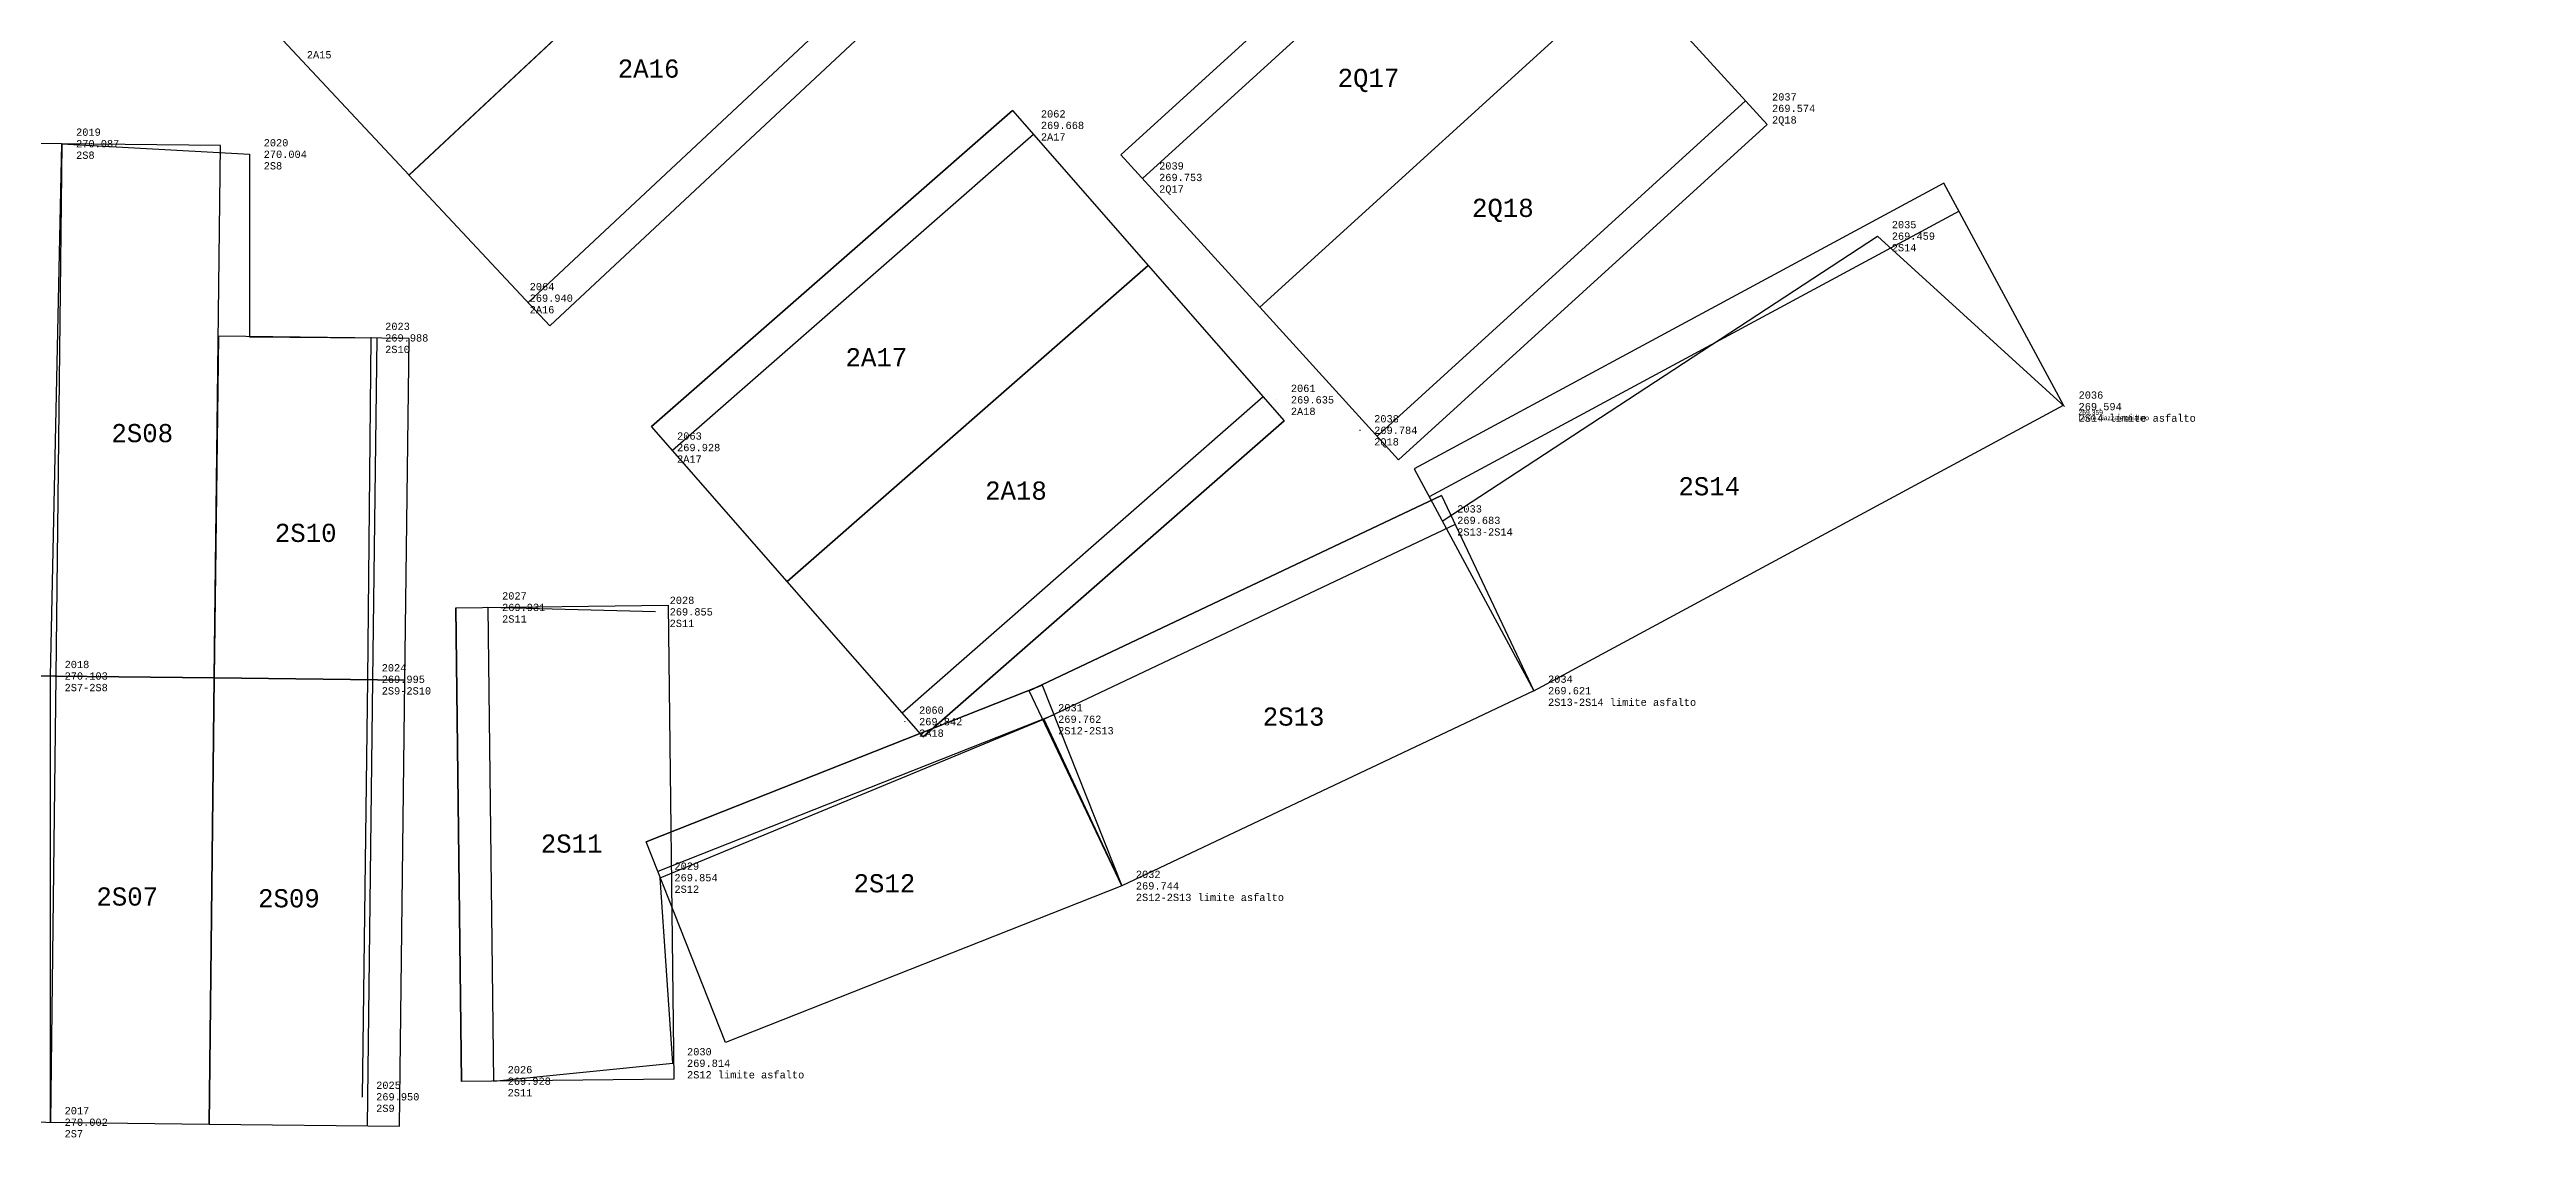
# Model space of a CAD drawing. Extents: x -1000 to 923337, y -51827 to 323191.
# Drawn here: x 333651 to 401661, y 963 to 30853 of the extents above; entities that cross this region are included whole.
import ezdxf
from ezdxf.enums import TextEntityAlignment as Align

# ---------------------------------------------------------------- set-up
doc = ezdxf.new("R2010")
doc.units = 0
doc.header["$PDMODE"] = 35
doc.header["$PDSIZE"] = 1
doc.linetypes.add('Solid', pattern=[0])
for name, color, linetype, lineweight in [('NUOVE STIVE DIC2023', 3, 'Solid', 30), ('NUOVE STIVE TRACCIATURA', 1, 'Continuous', 30), ('WF lato di accesso', 40, 'Continuous', 30), ('WF tracciatura', 30, 'Continuous', 30)]:
    doc.layers.add(name, color=color, linetype=linetype, lineweight=lineweight)
for name, color, linetype in [('pntdesc', 1, 'Continuous'), ('pntelev', 2, 'Continuous'), ('pntno', 3, 'Continuous'), ('punti tracciati', 7, 'Continuous'), ('WF nome aree GPS', 7, 'Continuous')]:
    doc.layers.add(name, color=color, linetype=linetype)
doc.layers.get('punti tracciati').off()
doc.styles.add('FONTSTYLE_1', font='arial.ttf', dxfattribs={"height": 0.2})
doc.styles.add('FONTSTYLE_2', font='arial.ttf', dxfattribs={"height": 0.2})
doc.styles.get("Standard").update_dxf_attribs({"font": 'consola.ttf', "height": 500})

# ---------------------------------------------------------------- blocks, each defined once
blk = doc.blocks.new('Croce___ATS')
at = {"color": 0}
for p, q in [((0, -0.5), (0, 0.5)), ((-0.5, 0), (0.5, 0))]:
    blk.add_line(p, q, dxfattribs=at)
blk = doc.blocks.new('T_P_3')
blk.add_point((0, 0))
at = {"xscale": 2, "yscale": 2}
blk.add_blockref('Croce___ATS', (0, 0), dxfattribs=at)
at = {"color": 7, "insert": (0, 0), "char_height": 5.5859, "attachment_point": 7, "style": 'FONTSTYLE_1'}
blk.add_mtext('155', dxfattribs=at)
blk = doc.blocks.new('punti tracciatura 2')
blk.add_blockref('T_P_3', (1346727.337, -3517.325, 269.359))
at = {"layer": 'pntdesc', "insert": (1346727.727, -3517.542, 269.359), "char_height": 0.13333, "attachment_point": 4, "style": 'FONTSTYLE_2'}
blk.add_mtext('Limite piazzale ghiaiato', dxfattribs=at)
at = {"layer": 'pntelev', "insert": (1346727.727, -3517.375, 269.359), "char_height": 0.1333, "attachment_point": 4, "style": 'FONTSTYLE_2'}
blk.add_mtext('269.359', dxfattribs=at)

msp = doc.modelspace()

# ---------------------------------------------------------------- linework, layer by layer
for p in [(360481.7, 28767.7, -2704.4), (360481.7, 28767.7, -2704.4), (380557.1, 29234.5, -2798.6), (380557.1, 29234.5, -2798.6), (333991.3, 28265.8, -2285.5), (333991.3, 28265.8, -2285.5), (339141.8, 27974.2, -2369), (339141.8, 27974.2, -2369), (363728.1, 27337.7, -2619.7), (363728.1, 27337.7, -2619.7), (383845, 25725.8, -2914.2), (383845, 25725.8, -2914.2), (346445.3, 24021.6, -2432.6), (346445.3, 24021.6, -2432.6), (342477.4, 22929.7, -2385), (342477.4, 22929.7, -2385), (367346, 21227.9, -2738.1), (367346, 21227.9, -2738.1), (388974, 21042.4, -2778.9), (388974, 21042.4, -2778.9), (350492.6, 19917.6, -2444.7), (350492.6, 19917.6, -2444.7), (369633, 20391, -2589.3), (369633, 20391, -2589.3), (371912.5, 17915.5, -2690.1), (371912.5, 17915.5, -2690.1), (345688, 15525.4, -2441.7), (345688, 15525.4, -2441.7), (350288.3, 15403.6, -2518.1), (350288.3, 15403.6, -2518.1), (333675.7, 13640.5, -2269.8), (333675.7, 13640.5, -2269.8), (342383, 13549.6, -2377.4), (342383, 13549.6, -2377.4), (374407.3, 13237.5, -2751.8), (374407.3, 13237.5, -2751.8), (357137.3, 12387.6, -2530.5), (357137.3, 12387.6, -2530.5), (360955.8, 12453.6, -2610.6), (360955.8, 12453.6, -2610.6), (350420, 8100.3, -2518.9), (350420, 8100.3, -2518.9), (363090.1, 7875.2, -2628.4), (363090.1, 7875.2, -2628.4), (350765.5, 3002, -2558.8), (350765.5, 3002, -2558.8), (342230.3, 2080.6, -2423), (342230.3, 2080.6, -2423), (345840.6, 2509.5, -2445), (345840.6, 2509.5, -2445), (333675.7, 1382.4, -2370.5), (333675.7, 1382.4, -2370.5)]:
    msp.add_point(p)
at = {"layer": 'NUOVE STIVE DIC2023', "lineweight": -3}
for points, elevation in [([(333675.7, 1382.4), (333675.7, 13640.5), (333991.3, 28265.8), (339141.8, 27974.2), (339141.8, 22963.3), (342477.4, 22929.7), (342383, 13549.6), (342230.3, 2080.6)], -2370.5), ([(371912.5, 17915.5), (383845, 25725.8), (388974, 21042.4)], -2690.1), ([(350288.3, 15403.6), (345688, 15525.4), (345840.6, 2509.5), (350765.5, 3002), (350420, 8100.3), (360955.8, 12453.6), (363090.1, 7875.2)], -2518.1)]:
    msp.add_lwpolyline(points, dxfattribs=dict(at, elevation=elevation))
at = {"layer": 'NUOVE STIVE TRACCIATURA'}
for points, elevation in [([(349274.9, 40538.9), (353145, 36401.4), (343521.4, 27399.4), (339651.2, 31536.9)], -2349.8), ([(373181.7, 37167.6), (376995.2, 32977.9), (366879.1, 23770.3), (363065.6, 27960)], -2589.3), ([(353145, 36401.4), (357015.2, 32263.9), (347390.6, 23261), (343520.4, 27398.5)], -2349.8), ([(376995.2, 32977.9), (380808.7, 28788.1), (370692.7, 19580.5), (366879.1, 23770.3)], -2589.3), ([(360088, 29178.3), (363820.8, 24916.4), (353908, 16233.9), (350175.2, 20495.8)], -2475.8), ([(333111.3, 28274.3), (332939.7, 13650), (338173.5, 13588.5), (338345.2, 28212.9)], -2269.8), ([(371117.2, 19337.2), (374407.3, 13237.5), (388952.2, 21082.8), (385662.1, 27182.5)], -2308.8), ([(363820.8, 24916.4), (367553.6, 20654.6), (357639.8, 11971.2), (353907, 16233)], -2475.8), ([(338288.5, 22975.6), (338173.5, 13588.5), (343407.3, 13526.9), (343522.3, 22913.9)], -2269.8), ([(374408.9, 13238.2), (363090.1, 7875.2), (360550.4, 13235.4), (371869.2, 18598.4)], -2518.1), ([(344960.7, 2499.1), (344808, 15515.1), (350637.1, 15583.4), (350789.7, 2567.5)], -2445), ([(332939.7, 13650), (332795.8, 1392.4), (338029.6, 1330.9), (338173.5, 13588.5)], -2269.8), ([(338173.5, 13588.5), (338029.6, 1330.9), (343263.4, 1269.5), (343407.3, 13527.1)], -2269.8), ([(363090.1, 7875.2), (352210, 3573.2), (350029, 9089.1), (360909.1, 13391.1)], -2518.1)]:
    msp.add_lwpolyline(points, close=True, dxfattribs=dict(at, elevation=elevation))
at = {"layer": 'WF lato di accesso'}
for p, q in [((373181.7, 37167.6, -2589.3), (363065.6, 27960, -2589.3)), ((347390.6, 23261, -2349.8), (357015.2, 32263.9, -2349.8)), ((360088, 29178.3, -2475.8), (350175.2, 20495.8, -2475.8)), ((370692.7, 19580.5, -2589.3), (380808.7, 28788.1, -2589.3)), ((385662.1, 27182.5, -2308.8), (371117.2, 19337.2, -2308.8)), ((343407.3, 13527.1, -2269.8), (343522.3, 22913.7, -2269.8)), ((357639.8, 11971.2, -2475.8), (367553.6, 20654.6, -2475.8)), ((371869.2, 18598.4, -2518.1), (360550.4, 13235.4, -2518.1)), ((344808, 15515.1, -2445), (344960.7, 2499.1, -2445)), ((343263.4, 1269.5, -2269.8), (343407.3, 13527.1, -2269.8)), ((360909.1, 13391.1, -2518.1), (350029, 9089.1, -2518.1))]:
    msp.add_line(p, q, dxfattribs=at)
at = {"layer": 'WF tracciatura'}
for p, q in [((373774, 36516.8, -2589.3), (363658, 27309.2, -2589.3)), ((346789.4, 23903.7, -2349.8), (356414.1, 32906.6, -2349.8)), ((370100.3, 20231.3, -2589.3), (380216.4, 29438.9, -2589.3)), ((333991.3, 28264, -2269.8), (333819.6, 13639.7, -2269.8)), ((360667.8, 28516.3, -2475.8), (350755, 19833.8, -2475.8)), ((386079.9, 26408, -2308.8), (371535, 18562.7, -2308.8)), ((342527.4, 13537.9, -2269.8), (342642.4, 22924.4, -2269.8)), ((357060, 12633.2, -2475.8), (366973.8, 21316.6, -2475.8)), ((372246, 17803.1, -2518.1), (360927.2, 12440.1, -2518.1)), ((345688, 15525.4, -2445), (345840.6, 2509.5, -2445)), ((333819.6, 13639.7, -2269.8), (333675.7, 1382, -2269.8)), ((342383.5, 1279.8, -2269.8), (342527.4, 13537.4, -2269.8)), ((361232.7, 12572.7, -2518.1), (350352.6, 8270.7, -2518.1))]:
    msp.add_line(p, q, dxfattribs=at)

# ---------------------------------------------------------------- block references
at = {"layer": 'punti tracciati', "xscale": 1000, "yscale": 1000, "zscale": 1000}
msp.add_blockref('punti tracciatura 2', (-1346338367.3, 3538255.9, -271991), dxfattribs=at)

# ---------------------------------------------------------------- texts
at = {"layer": 'pntdesc'}
for s, p in [('2A15', (340715.9, 30708.1, -2318.6)), ('2A15', (340715.9, 30708.1, -2318.6)), ('2Q18', (380946, 28917.7, -2798.6)), ('2Q18', (380946, 28917.7, -2798.6)), ('2S8 ', (334380.3, 27949, -2285.5)), ('2S8 ', (334380.3, 27949, -2285.5)), ('2A17', (360870.7, 28451, -2704.4)), ('2A17', (360870.7, 28451, -2704.4)), ('2S8 ', (339530.8, 27657.4, -2369)), ('2S8 ', (339530.8, 27657.4, -2369)), ('2Q17', (364117.1, 27021, -2619.7)), ('2Q17', (364117.1, 27021, -2619.7)), ('2S14', (384234, 25409, -2914.2)), ('2S14', (384234, 25409, -2914.2)), ('2A16', (346834.3, 23704.9, -2432.6)), ('2A16', (346834.3, 23704.9, -2432.6)), ('2S10', (342866.4, 22613, -2385)), ('2S10', (342866.4, 22613, -2385)), ('2A18', (367735, 20911.2, -2738.1)), ('2A18', (367735, 20911.2, -2738.1)), ('2S14 limite asfalto', (389363, 20725.6, -2778.9)), ('2S14 limite asfalto', (389363, 20725.6, -2778.9)), ('2Q18', (370021.9, 20074.2, -2589.3)), ('2Q18', (370021.9, 20074.2, -2589.3)), ('2A17', (350881.5, 19600.8, -2444.7)), ('2A17', (350881.5, 19600.8, -2444.7)), ('2S13-2S14', (372301.5, 17598.7, -2690.1)), ('2S13-2S14', (372301.5, 17598.7, -2690.1)), ('2S11', (346077, 15208.6, -2441.7)), ('2S11', (346077, 15208.6, -2441.7)), ('2S11', (350677.3, 15086.9, -2518.1)), ('2S11', (350677.3, 15086.9, -2518.1)), ('2S7-2S8 ', (334064.6, 13323.7, -2269.8)), ('2S7-2S8 ', (334064.6, 13323.7, -2269.8)), ('2S9-2S10', (342772, 13232.8, -2377.4)), ('2S9-2S10', (342772, 13232.8, -2377.4)), ('2S13-2S14 limite asfalto', (374796.3, 12920.7, -2751.8)), ('2S13-2S14 limite asfalto', (374796.3, 12920.7, -2751.8)), ('2A18', (357526.3, 12070.8, -2530.5)), ('2A18', (357526.3, 12070.8, -2530.5)), ('2S12-2S13', (361344.8, 12136.8, -2610.6)), ('2S12-2S13', (361344.8, 12136.8, -2610.6)), ('2S12', (350808.9, 7783.5, -2518.9)), ('2S12', (350808.9, 7783.5, -2518.9)), ('2S12-2S13 limite asfalto', (363479, 7558.5, -2628.4)), ('2S12-2S13 limite asfalto', (363479, 7558.5, -2628.4)), ('2S12 limite asfalto', (351154.5, 2685.3, -2558.8)), ('2S12 limite asfalto', (351154.5, 2685.3, -2558.8)), ('2S11', (346229.6, 2192.7, -2445)), ('2S11', (346229.6, 2192.7, -2445)), ('2S9', (342619.2, 1763.9, -2423)), ('2S9', (342619.2, 1763.9, -2423)), ('2S7 ', (334064.7, 1065.7, -2370.5)), ('2S7 ', (334064.7, 1065.7, -2370.5))]:
    msp.add_text(s, height=200, dxfattribs=at).set_placement(p, align=Align.MIDDLE_LEFT)
at = {"layer": 'pntelev'}
for s, p in [('269.574', (380946, 29234.5, -2798.6)), ('269.574', (380946, 29234.5, -2798.6)), ('269.668', (360870.7, 28767.7, -2704.4)), ('269.668', (360870.7, 28767.7, -2704.4)), ('270.087', (334380.3, 28265.8, -2285.5)), ('270.087', (334380.3, 28265.8, -2285.5)), ('270.004', (339530.8, 27974.2, -2369)), ('270.004', (339530.8, 27974.2, -2369)), ('269.753', (364117.1, 27337.7, -2619.7)), ('269.753', (364117.1, 27337.7, -2619.7)), ('269.459', (384234, 25725.8, -2914.2)), ('269.459', (384234, 25725.8, -2914.2)), ('269.940', (346834.3, 24021.6, -2432.6)), ('269.940', (346834.3, 24021.6, -2432.6)), ('269.988', (342866.4, 22929.7, -2385)), ('269.988', (342866.4, 22929.7, -2385)), ('269.635', (367735, 21227.9, -2738.1)), ('269.635', (367735, 21227.9, -2738.1)), ('269.594', (389363, 21042.4, -2778.9)), ('269.594', (389363, 21042.4, -2778.9)), ('269.784', (370021.9, 20391, -2589.3)), ('269.784', (370021.9, 20391, -2589.3)), ('269.928', (350881.5, 19917.6, -2444.7)), ('269.928', (350881.5, 19917.6, -2444.7)), ('269.683', (372301.5, 17915.5, -2690.1)), ('269.683', (372301.5, 17915.5, -2690.1)), ('269.931', (346077, 15525.4, -2441.7)), ('269.931', (346077, 15525.4, -2441.7)), ('269.855', (350677.3, 15403.6, -2518.1)), ('269.855', (350677.3, 15403.6, -2518.1)), ('270.103', (334064.6, 13640.5, -2269.8)), ('270.103', (334064.6, 13640.5, -2269.8)), ('269.995', (342772, 13549.6, -2377.4)), ('269.995', (342772, 13549.6, -2377.4)), ('269.621', (374796.3, 13237.5, -2751.8)), ('269.621', (374796.3, 13237.5, -2751.8)), ('269.842', (357526.3, 12387.6, -2530.5)), ('269.842', (357526.3, 12387.6, -2530.5)), ('269.762', (361344.8, 12453.6, -2610.6)), ('269.762', (361344.8, 12453.6, -2610.6)), ('269.854', (350808.9, 8100.3, -2518.9)), ('269.854', (350808.9, 8100.3, -2518.9)), ('269.744', (363479, 7875.2, -2628.4)), ('269.744', (363479, 7875.2, -2628.4)), ('269.814', (351154.5, 3002, -2558.8)), ('269.814', (351154.5, 3002, -2558.8)), ('269.950', (342619.2, 2080.6, -2423)), ('269.950', (342619.2, 2080.6, -2423)), ('269.928', (346229.6, 2509.5, -2445)), ('269.928', (346229.6, 2509.5, -2445)), ('270.002', (334064.7, 1382.4, -2370.5)), ('270.002', (334064.7, 1382.4, -2370.5))]:
    msp.add_text(s, height=200, dxfattribs=at).set_placement(p, align=Align.MIDDLE_LEFT)
at = {"layer": 'pntno'}
for s, p in [('2037', (380946, 29551.3, -2798.6)), ('2037', (380946, 29551.3, -2798.6)), ('2019', (334380.3, 28582.6, -2285.5)), ('2019', (334380.3, 28582.6, -2285.5)), ('2062', (360870.7, 29084.5, -2704.4)), ('2062', (360870.7, 29084.5, -2704.4)), ('2020', (339530.8, 28290.9, -2369)), ('2020', (339530.8, 28290.9, -2369)), ('2039', (364117.1, 27654.5, -2619.7)), ('2039', (364117.1, 27654.5, -2619.7)), ('2035', (384234, 26042.5, -2914.2)), ('2035', (384234, 26042.5, -2914.2)), ('2064', (346834.3, 24338.4, -2432.6)), ('2064', (346834.3, 24338.4, -2432.6)), ('2023', (342866.4, 23246.5, -2385)), ('2023', (342866.4, 23246.5, -2385)), ('2061', (367735, 21544.7, -2738.1)), ('2061', (367735, 21544.7, -2738.1)), ('2036', (389363, 21359.2, -2778.9)), ('2036', (389363, 21359.2, -2778.9)), ('2038', (370021.9, 20707.7, -2589.3)), ('2038', (370021.9, 20707.7, -2589.3)), ('2063', (350881.5, 20234.3, -2444.7)), ('2063', (350881.5, 20234.3, -2444.7)), ('2033', (372301.5, 18232.3, -2690.1)), ('2033', (372301.5, 18232.3, -2690.1)), ('2027', (346077, 15842.2, -2441.7)), ('2027', (346077, 15842.2, -2441.7)), ('2028', (350677.3, 15720.4, -2518.1)), ('2028', (350677.3, 15720.4, -2518.1)), ('2018', (334064.6, 13957.3, -2269.8)), ('2018', (334064.6, 13957.3, -2269.8)), ('2024', (342772, 13866.3, -2377.4)), ('2024', (342772, 13866.3, -2377.4)), ('2034', (374796.3, 13554.3, -2751.8)), ('2034', (374796.3, 13554.3, -2751.8)), ('2060', (357526.3, 12704.3, -2530.5)), ('2060', (357526.3, 12704.3, -2530.5)), ('2031', (361344.8, 12770.4, -2610.6)), ('2031', (361344.8, 12770.4, -2610.6)), ('2029', (350808.9, 8417, -2518.9)), ('2029', (350808.9, 8417, -2518.9)), ('2032', (363479, 8192, -2628.4)), ('2032', (363479, 8192, -2628.4)), ('2030', (351154.5, 3318.8, -2558.8)), ('2030', (351154.5, 3318.8, -2558.8)), ('2026', (346229.6, 2826.2, -2445)), ('2026', (346229.6, 2826.2, -2445)), ('2025', (342619.2, 2397.4, -2423)), ('2025', (342619.2, 2397.4, -2423)), ('2017', (334064.7, 1699.2, -2370.5)), ('2017', (334064.7, 1699.2, -2370.5))]:
    msp.add_text(s, height=200, dxfattribs=at).set_placement(p, align=Align.MIDDLE_LEFT)
at = {"layer": 'WF nome aree GPS'}
for s, p in [('2A16', (349252.5, 30079, -0.4)), ('2Q17', (369018, 29823.3, -0.4)), ('2Q18', (372707.5, 26252.8, -0.4)), ('2A17', (355506.9, 22148.2, -0.4)), ('2S08', (335349.4, 20063.8, -0.4)), ('2S14', (378375.2, 18603.8, -0.4)), ('2A18', (359339.3, 18484.9, -0.4)), ('2S10', (339837.3, 17323.7, -0.4)), ('2S13', (366962.2, 12276.8, -0.4)), ('2S11', (347139.2, 8788.1, -0.4)), ('2S12', (355726.9, 7696.9, -0.4)), ('2S07', (334937, 7333.2, -0.4)), ('2S09', (339376.4, 7284.7, -0.4))]:
    msp.add_text(s, height=500, dxfattribs=at).set_placement(p)

doc.saveas('drawing.dxf')
